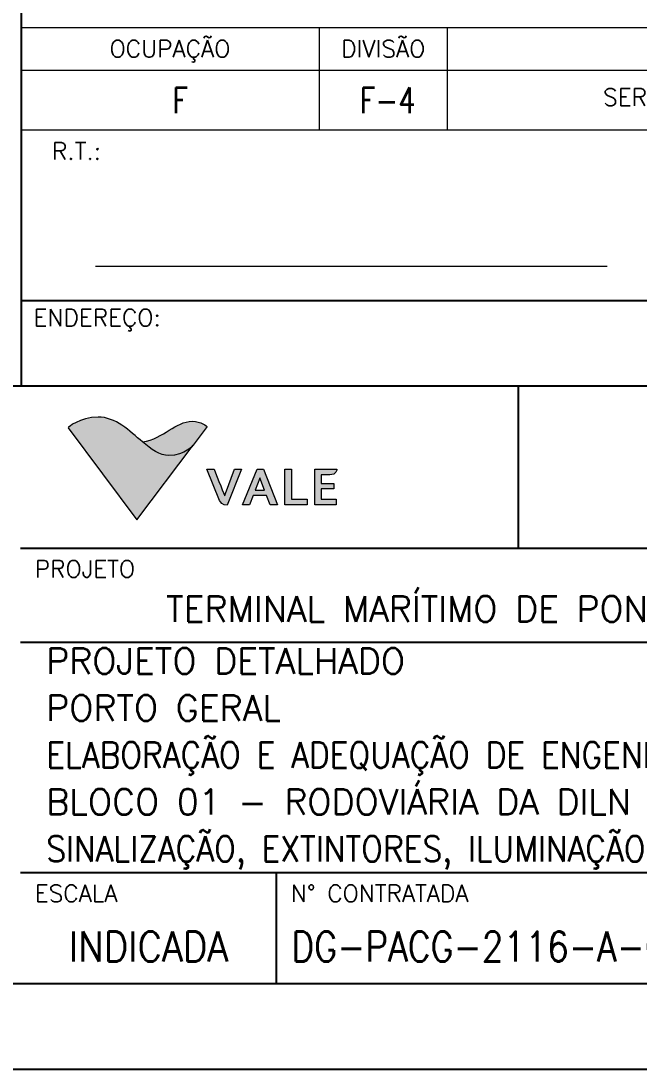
# Model space of a CAD drawing. Header units: metres. Extents: x 341 to 459, y 1341 to 1425.
# Drawn here: x 440.9 to 448.15, y 1341.04 to 1353.31 of the extents above; entities that cross this region are included whole.
import ezdxf
from ezdxf.enums import TextEntityAlignment as Align

# ---------------------------------------------------------------- set-up
doc = ezdxf.new("R2010")
doc.units = ezdxf.units.M
for name, color, linetype, lineweight in [('1 - P02', 2, 'Continuous', 20), ('2 - Textos', 7, 'Continuous', 20), ('GL2', 7, 'Continuous', 9), ('GR120', 4, 'Continuous', 30), ('GR80', 3, 'Continuous', 20)]:
    doc.layers.add(name, color=color, linetype=linetype, lineweight=lineweight)
for name, color, linetype in [('FORMATO', 7, 'Continuous'), ('FRL4', 4, 'Continuous'), ('FRL5', 5, 'Continuous'), ('FRL6', 6, 'Continuous'), ('FRL7', 7, 'Continuous'), ('FRR120', 5, 'Continuous'), ('FRR175', 1, 'Continuous'), ('FRR80', 3, 'Continuous')]:
    doc.layers.add(name, color=color, linetype=linetype)
doc.styles.add('R120', font='simplex.shx', dxfattribs={"height": 3})
doc.styles.add('R140', font='simplex.shx', dxfattribs={"height": 3.5})
doc.styles.add('R80', font='simplex.shx', dxfattribs={"height": 2})

# ---------------------------------------------------------------- blocks, each defined once
blk = doc.blocks.new('A0')
at = {"layer": 'FORMATO', "linetype": 'Continuous', "lineweight": 0, "true_color": 0x007e7a}
h = blk.add_hatch(color=136, dxfattribs=at)
edge = h.paths.add_edge_path()
edge.add_spline(control_points=[(1018.28, 73.44), (1019.31, 72.57), (1020.29, 71.85), (1021.36, 71.85), (1021.36, 71.85), (1023.31, 71.85), (1024.22, 73.07), (1024.22, 73.07), (1024.22, 73.07), (1024.22, 73.07), (1017.63, 64.31), (1017.63, 64.31), (1017.63, 64.31), (1017.63, 64.31), (1009.56, 75.11), (1009.56, 75.11), (1009.56, 75.11), (1009.56, 75.11), (1010.88, 76.36), (1013.07, 76.36), (1013.07, 76.36), (1015.14, 76.36), (1016.75, 74.74), (1018.28, 73.44)], knot_values=[0, 0, 0, 0, 0.166667, 0.166667, 0.166667, 0.166767, 0.333333, 0.333333, 0.333333, 0.333433, 0.5, 0.5, 0.5, 0.5001, 0.666667, 0.666667, 0.666667, 0.666767, 0.833333, 0.833333, 0.833333, 0.833433, 1, 1, 1, 1], degree=3, periodic=0)
at = {"layer": 'FORMATO', "linetype": 'Continuous', "lineweight": 0, "true_color": 0xedb111}
h = blk.add_hatch(color=40, dxfattribs=at)
edge = h.paths.add_edge_path()
edge.add_spline(control_points=[(1025.87, 75.24), (1025.87, 75.24), (1025.12, 75.86), (1024.12, 75.86), (1024.12, 75.86), (1022.11, 75.86), (1020.85, 73.85), (1018.28, 73.44), (1018.28, 73.44), (1019.31, 72.57), (1020.29, 71.85), (1021.36, 71.85), (1021.36, 71.85), (1023.31, 71.85), (1024.22, 73.07), (1024.22, 73.07), (1024.22, 73.07), (1024.22, 73.07), (1025.87, 75.24), (1025.87, 75.24)], knot_values=[0, 0, 0, 0, 0.2, 0.2, 0.2, 0.2001, 0.4, 0.4, 0.4, 0.4001, 0.6, 0.6, 0.6, 0.6001, 0.8, 0.8, 0.8, 0.8001, 1, 1, 1, 1], degree=3, periodic=0)
at = {"layer": 'FORMATO', "linetype": 'Continuous', "lineweight": 0, "true_color": 0x919191}
h = blk.add_hatch(color=252, dxfattribs=at)
edge = h.paths.add_edge_path()
edge.add_spline(control_points=[(1029.87, 70.24), (1029.87, 70.24), (1029.06, 70.24), (1029.06, 70.24), (1029.06, 70.24), (1029.06, 70.24), (1028.02, 67.41), (1028.02, 67.41), (1028.02, 67.41), (1027.95, 67.24), (1027.92, 67.13), (1027.92, 67.13), (1027.92, 67.13), (1027.92, 67.13), (1027.91, 67.13), (1027.91, 67.13), (1027.91, 67.13), (1027.91, 67.13), (1027.08, 69.21), (1026.66, 70.24), (1026.66, 70.24), (1026.66, 70.24), (1025.81, 70.24), (1025.81, 70.24), (1025.81, 70.24), (1025.81, 70.24), (1027.3, 66.6), (1027.3, 66.6), (1027.3, 66.6), (1027.39, 66.38), (1027.66, 66.03), (1028.19, 66.03), (1028.19, 66.03), (1028.19, 66.03), (1029.87, 70.24), (1029.87, 70.24)], knot_values=[0, 0, 0, 0, 0.111111, 0.111111, 0.111111, 0.111211, 0.222222, 0.222222, 0.222222, 0.222322, 0.333333, 0.333333, 0.333333, 0.333433, 0.444444, 0.444444, 0.444444, 0.444544, 0.555556, 0.555556, 0.555556, 0.555656, 0.666667, 0.666667, 0.666667, 0.666767, 0.777778, 0.777778, 0.777778, 0.777878, 0.888889, 0.888889, 0.888889, 0.888989, 1, 1, 1, 1], degree=3, periodic=0)
h = blk.add_hatch(color=252, dxfattribs=at)
edge = h.paths.add_edge_path()
edge.add_spline(control_points=[(1040.96, 66.09), (1040.96, 66.09), (1040.96, 66.75), (1040.96, 66.75), (1040.96, 66.75), (1040.96, 66.75), (1039.21, 66.75), (1039.21, 66.75), (1039.21, 66.75), (1039.21, 66.75), (1039.21, 67.93), (1039.21, 67.93), (1039.21, 67.93), (1039.21, 67.93), (1040.69, 67.93), (1040.69, 67.93), (1040.69, 67.93), (1040.69, 67.93), (1040.69, 68.56), (1040.69, 68.56), (1040.69, 68.56), (1040.69, 68.56), (1039.21, 68.56), (1039.21, 68.56), (1039.21, 68.56), (1039.21, 68.56), (1039.21, 69.58), (1039.21, 69.58), (1039.21, 69.58), (1039.21, 69.58), (1040.22, 69.58), (1040.22, 69.58), (1040.22, 69.58), (1041.01, 69.58), (1041.06, 70.24), (1041.06, 70.24), (1041.06, 70.24), (1041.06, 70.24), (1038.46, 70.24), (1038.46, 70.24), (1038.46, 70.24), (1038.46, 70.24), (1038.46, 66.09), (1038.46, 66.09), (1038.46, 66.09), (1038.46, 66.09), (1040.96, 66.09), (1040.96, 66.09)], knot_values=[0, 0, 0, 0, 0.083333, 0.083333, 0.083333, 0.083433, 0.166667, 0.166667, 0.166667, 0.166767, 0.25, 0.25, 0.25, 0.2501, 0.333333, 0.333333, 0.333333, 0.333433, 0.416667, 0.416667, 0.416667, 0.416767, 0.5, 0.5, 0.5, 0.5001, 0.583333, 0.583333, 0.583333, 0.583433, 0.666667, 0.666667, 0.666667, 0.666767, 0.75, 0.75, 0.75, 0.7501, 0.833333, 0.833333, 0.833333, 0.833433, 0.916667, 0.916667, 0.916667, 0.916767, 1, 1, 1, 1], degree=3, periodic=0)
edge = h.paths.add_edge_path()
edge.add_spline(control_points=[(1037.58, 66.09), (1037.58, 66.09), (1037.58, 66.75), (1037.58, 66.75), (1037.58, 66.75), (1037.58, 66.75), (1035.74, 66.75), (1035.74, 66.75), (1035.74, 66.75), (1035.74, 66.75), (1035.74, 70.24), (1035.74, 70.24), (1035.74, 70.24), (1035.74, 70.24), (1034.98, 70.24), (1034.98, 70.24), (1034.98, 70.24), (1034.98, 70.24), (1034.98, 66.09), (1034.98, 66.09), (1034.98, 66.09), (1034.98, 66.09), (1037.58, 66.09), (1037.58, 66.09)], knot_values=[0, 0, 0, 0, 0.166667, 0.166667, 0.166667, 0.166767, 0.333333, 0.333333, 0.333333, 0.333433, 0.5, 0.5, 0.5, 0.5001, 0.666667, 0.666667, 0.666667, 0.666767, 0.833333, 0.833333, 0.833333, 0.833433, 1, 1, 1, 1], degree=3, periodic=0)
edge = h.paths.add_edge_path()
edge.add_spline(control_points=[(1034.09, 66.09), (1034.09, 66.09), (1032.45, 70.24), (1032.45, 70.24), (1032.45, 70.24), (1032.45, 70.24), (1031.73, 70.24), (1031.73, 70.24), (1031.73, 70.24), (1031.73, 70.24), (1030.01, 66.09), (1030.01, 66.09), (1030.01, 66.09), (1030.01, 66.09), (1030.82, 66.09), (1030.82, 66.09), (1030.82, 66.09), (1030.82, 66.09), (1031.24, 67.15), (1031.24, 67.15), (1031.24, 67.15), (1031.24, 67.15), (1032.83, 67.15), (1032.83, 67.15), (1032.83, 67.15), (1032.83, 67.15), (1033.25, 66.09), (1033.25, 66.09), (1033.25, 66.09), (1033.25, 66.09), (1034.09, 66.09), (1034.09, 66.09)], knot_values=[0, 0, 0, 0, 0.125, 0.125, 0.125, 0.1251, 0.25, 0.25, 0.25, 0.2501, 0.375, 0.375, 0.375, 0.3751, 0.5, 0.5, 0.5, 0.5001, 0.625, 0.625, 0.625, 0.6251, 0.75, 0.75, 0.75, 0.7501, 0.875, 0.875, 0.875, 0.8751, 1, 1, 1, 1], degree=3, periodic=0)
edge = h.paths.add_edge_path(flags=16)
edge.add_spline(control_points=[(1032.59, 67.8), (1032.59, 67.8), (1031.5, 67.8), (1031.5, 67.8), (1031.5, 67.8), (1031.5, 67.8), (1032.04, 69.2), (1032.04, 69.2), (1032.04, 69.2), (1032.04, 69.2), (1032.05, 69.22), (1032.05, 69.22), (1032.05, 69.22), (1032.05, 69.22), (1032.59, 67.8), (1032.59, 67.8)], knot_values=[0, 0, 0, 0, 0.25, 0.25, 0.25, 0.2501, 0.5, 0.5, 0.5, 0.5001, 0.75, 0.75, 0.75, 0.7501, 1, 1, 1, 1], degree=3, periodic=0)
at = {"layer": 'FORMATO', "color": 136, "lineweight": 0, "true_color": 0x007e7a}
blk.add_open_spline([(1018.28, 73.44), (1019.31, 72.57), (1020.29, 71.85), (1021.36, 71.85), (1021.36, 71.85), (1023.31, 71.85), (1024.22, 73.07), (1024.22, 73.07), (1024.22, 73.07), (1024.22, 73.07), (1017.63, 64.31), (1017.63, 64.31), (1017.63, 64.31), (1017.63, 64.31), (1009.56, 75.11), (1009.56, 75.11), (1009.56, 75.11), (1009.56, 75.11), (1010.88, 76.36), (1013.07, 76.36), (1013.07, 76.36), (1015.14, 76.36), (1016.75, 74.74), (1018.28, 73.44)], degree=3, knots=[0, 0, 0, 0, 0.166667, 0.166667, 0.166667, 0.166667, 0.333333, 0.333333, 0.333333, 0.333333, 0.5, 0.5, 0.5, 0.5, 0.666667, 0.666667, 0.666667, 0.666667, 0.833333, 0.833333, 0.833333, 0.833333, 1, 1, 1, 1], dxfattribs=at)
at = {"layer": 'FORMATO', "color": 40, "lineweight": 0, "true_color": 0xedb111}
blk.add_open_spline([(1025.87, 75.24), (1025.87, 75.24), (1025.12, 75.86), (1024.12, 75.86), (1024.12, 75.86), (1022.11, 75.86), (1020.85, 73.85), (1018.28, 73.44), (1018.28, 73.44), (1019.31, 72.57), (1020.29, 71.85), (1021.36, 71.85), (1021.36, 71.85), (1023.31, 71.85), (1024.22, 73.07), (1024.22, 73.07), (1024.22, 73.07), (1024.22, 73.07), (1025.87, 75.24), (1025.87, 75.24)], degree=3, knots=[0, 0, 0, 0, 0.2, 0.2, 0.2, 0.2, 0.4, 0.4, 0.4, 0.4, 0.6, 0.6, 0.6, 0.6, 0.8, 0.8, 0.8, 0.8, 1, 1, 1, 1], dxfattribs=at)
at = {"layer": 'FORMATO', "color": 252, "lineweight": 0, "true_color": 0x919191}
for points, knots in [([(1029.87, 70.24), (1029.87, 70.24), (1029.06, 70.24), (1029.06, 70.24), (1029.06, 70.24), (1029.06, 70.24), (1028.02, 67.41), (1028.02, 67.41), (1028.02, 67.41), (1027.95, 67.24), (1027.92, 67.13), (1027.92, 67.13), (1027.92, 67.13), (1027.92, 67.13), (1027.91, 67.13), (1027.91, 67.13), (1027.91, 67.13), (1027.91, 67.13), (1027.08, 69.21), (1026.66, 70.24), (1026.66, 70.24), (1026.66, 70.24), (1025.81, 70.24), (1025.81, 70.24), (1025.81, 70.24), (1025.81, 70.24), (1027.3, 66.6), (1027.3, 66.6), (1027.3, 66.6), (1027.39, 66.38), (1027.66, 66.03), (1028.19, 66.03), (1028.19, 66.03), (1028.19, 66.03), (1029.87, 70.24), (1029.87, 70.24)], [0, 0, 0, 0, 0.111111, 0.111111, 0.111111, 0.111111, 0.222222, 0.222222, 0.222222, 0.222222, 0.333333, 0.333333, 0.333333, 0.333333, 0.444444, 0.444444, 0.444444, 0.444444, 0.555556, 0.555556, 0.555556, 0.555556, 0.666667, 0.666667, 0.666667, 0.666667, 0.777778, 0.777778, 0.777778, 0.777778, 0.888889, 0.888889, 0.888889, 0.888889, 1, 1, 1, 1]), ([(1034.09, 66.09), (1034.09, 66.09), (1032.45, 70.24), (1032.45, 70.24), (1032.45, 70.24), (1032.45, 70.24), (1031.73, 70.24), (1031.73, 70.24), (1031.73, 70.24), (1031.73, 70.24), (1030.01, 66.09), (1030.01, 66.09), (1030.01, 66.09), (1030.01, 66.09), (1030.82, 66.09), (1030.82, 66.09), (1030.82, 66.09), (1030.82, 66.09), (1031.24, 67.15), (1031.24, 67.15), (1031.24, 67.15), (1031.24, 67.15), (1032.83, 67.15), (1032.83, 67.15), (1032.83, 67.15), (1032.83, 67.15), (1033.25, 66.09), (1033.25, 66.09), (1033.25, 66.09), (1033.25, 66.09), (1034.09, 66.09), (1034.09, 66.09)], [0, 0, 0, 0, 0.125, 0.125, 0.125, 0.125, 0.25, 0.25, 0.25, 0.25, 0.375, 0.375, 0.375, 0.375, 0.5, 0.5, 0.5, 0.5, 0.625, 0.625, 0.625, 0.625, 0.75, 0.75, 0.75, 0.75, 0.875, 0.875, 0.875, 0.875, 1, 1, 1, 1]), ([(1037.58, 66.09), (1037.58, 66.09), (1037.58, 66.75), (1037.58, 66.75), (1037.58, 66.75), (1037.58, 66.75), (1035.74, 66.75), (1035.74, 66.75), (1035.74, 66.75), (1035.74, 66.75), (1035.74, 70.24), (1035.74, 70.24), (1035.74, 70.24), (1035.74, 70.24), (1034.98, 70.24), (1034.98, 70.24), (1034.98, 70.24), (1034.98, 70.24), (1034.98, 66.09), (1034.98, 66.09), (1034.98, 66.09), (1034.98, 66.09), (1037.58, 66.09), (1037.58, 66.09)], [0, 0, 0, 0, 0.166667, 0.166667, 0.166667, 0.166667, 0.333333, 0.333333, 0.333333, 0.333333, 0.5, 0.5, 0.5, 0.5, 0.666667, 0.666667, 0.666667, 0.666667, 0.833333, 0.833333, 0.833333, 0.833333, 1, 1, 1, 1]), ([(1040.96, 66.09), (1040.96, 66.09), (1040.96, 66.75), (1040.96, 66.75), (1040.96, 66.75), (1040.96, 66.75), (1039.21, 66.75), (1039.21, 66.75), (1039.21, 66.75), (1039.21, 66.75), (1039.21, 67.93), (1039.21, 67.93), (1039.21, 67.93), (1039.21, 67.93), (1040.69, 67.93), (1040.69, 67.93), (1040.69, 67.93), (1040.69, 67.93), (1040.69, 68.56), (1040.69, 68.56), (1040.69, 68.56), (1040.69, 68.56), (1039.21, 68.56), (1039.21, 68.56), (1039.21, 68.56), (1039.21, 68.56), (1039.21, 69.58), (1039.21, 69.58), (1039.21, 69.58), (1039.21, 69.58), (1040.22, 69.58), (1040.22, 69.58), (1040.22, 69.58), (1041.01, 69.58), (1041.06, 70.24), (1041.06, 70.24), (1041.06, 70.24), (1041.06, 70.24), (1038.46, 70.24), (1038.46, 70.24), (1038.46, 70.24), (1038.46, 70.24), (1038.46, 66.09), (1038.46, 66.09), (1038.46, 66.09), (1038.46, 66.09), (1040.96, 66.09), (1040.96, 66.09)], [0, 0, 0, 0, 0.083333, 0.083333, 0.083333, 0.083333, 0.166667, 0.166667, 0.166667, 0.166667, 0.25, 0.25, 0.25, 0.25, 0.333333, 0.333333, 0.333333, 0.333333, 0.416667, 0.416667, 0.416667, 0.416667, 0.5, 0.5, 0.5, 0.5, 0.583333, 0.583333, 0.583333, 0.583333, 0.666667, 0.666667, 0.666667, 0.666667, 0.75, 0.75, 0.75, 0.75, 0.833333, 0.833333, 0.833333, 0.833333, 0.916667, 0.916667, 0.916667, 0.916667, 1, 1, 1, 1]), ([(1032.59, 67.8), (1032.59, 67.8), (1031.5, 67.8), (1031.5, 67.8), (1031.5, 67.8), (1031.5, 67.8), (1032.04, 69.2), (1032.04, 69.2), (1032.04, 69.2), (1032.04, 69.2), (1032.05, 69.22), (1032.05, 69.22), (1032.05, 69.22), (1032.05, 69.22), (1032.59, 67.8), (1032.59, 67.8)], [0, 0, 0, 0, 0.25, 0.25, 0.25, 0.25, 0.5, 0.5, 0.5, 0.5, 0.75, 0.75, 0.75, 0.75, 1, 1, 1, 1])]:
    blk.add_open_spline(points, degree=3, knots=knots, dxfattribs=at)
at = {"layer": 'FRL4', "linetype": 'Continuous'}
for p, q in [((1062.33, 61), (1062.33, 80)), ((1034, 10), (1034, 23))]:
    blk.add_line(p, q, dxfattribs=at)
at = {"layer": 'FRL5'}
for p, q in [((25, 80), (1179, 80)), ((1004, 80), (1179, 80)), ((1004, 61), (1179, 61)), ((1004, 50), (1179, 50)), ((1004, 23), (1179, 23))]:
    blk.add_line(p, q, dxfattribs=at)
at = {"layer": 'FRL6', "linetype": 'Continuous'}
blk.add_line((25, 10), (1179, 10), dxfattribs=at)
at = {"layer": 'FRL7', "linetype": 'Continuous'}
blk.add_line((0, 0), (1189, 0), dxfattribs=at)
at = {"layer": 'FRR120', "style": 'R120'}
for tag, p in [('FASE_DO_PROJETO', (1007, 46.29)), ('ÁREA_E/OU_SUBÁREA', (1007, 40.79)), ('TÍTULO_DO_DESENHO', (1007, 35.29)), ('SUBTÍTULO_1_DO_DESENHO', (1007, 29.79)), ('SUBTÍTULO_2_DO_DESENHO', (1007, 24.29))]:
    blk.add_attdef(tag, p, '', height=3, dxfattribs=at)
at = {"layer": 'FRR120', "style": 'R140', "width": 0.91}
for tag, p in [('NÚMERO_DA_CONTRATADA', (1035.72, 12.6)), ('NUMERO_VALE', (1100.89, 12.51))]:
    blk.add_attdef(tag, p, '', height=3.5, dxfattribs=at)
for tag, p in [('ESCALA', (1019, 14.35)), ('REVISÃO', (1171.5, 14.59))]:
    blk.add_attdef(tag, text='', height=3.5, dxfattribs=at).set_placement(p, align=Align.MIDDLE)
at = {"layer": 'FRR175', "style": 'R120'}
for tag, p in [('CLASSIFICAÇÃO', (1159.83, 67.73)), ('PROJETO', (1064.31, 53.89)), ('N_PROJ_SE', (1141.5, 53.89)), ('N_CONTRATO', (1144.87, 47.4))]:
    blk.add_attdef(tag, text='', height=3, dxfattribs=at).set_placement(p, align=Align.MIDDLE_CENTER)
at = {"layer": 'FRR80', "style": 'R80'}
for s, p in [('PROJETO', (1005.66, 57.57)), ('ESCALA', (1005.66, 19.57)), ('N%%D CONTRATADA', (1035.66, 19.57))]:
    blk.add_text(s, height=2, dxfattribs=at).set_placement(p)
for p in [(840.61, 76.08), (840.61, 70.38), (840.61, 64.68), (840.61, 58.98), (840.61, 53.28), (840.61, 47.58), (840.61, 41.88), (840.61, 36.18)]:
    blk.add_attdef('DESCRIÇÃO_DA_REVISÃO', p, '', height=2, dxfattribs=at)
for tag, p in [('8A_REV', (824, 77.07)), ('EMIS.', (834, 77.07)), ('PROJ.', (933.09, 77.07)), ('DES.', (945.15, 77.07)), ('VER.', (957.04, 77.07)), ('APR.', (969.19, 77.07)), ('AUT.', (981.1, 77.07)), ('7A_REV', (824, 71.37)), ('EMIS.', (834, 71.37)), ('PROJ.', (933.09, 71.37)), ('DES.', (945.15, 71.37)), ('VER.', (957.04, 71.37)), ('APR.', (969.19, 71.37)), ('AUT.', (981.1, 71.37)), ('6A_REV', (824, 65.67)), ('EMIS.', (834, 65.67)), ('PROJ.', (933.09, 65.67)), ('DES.', (945.15, 65.67)), ('VER.', (957.04, 65.67)), ('APR.', (969.19, 65.67)), ('AUT.', (981.1, 65.67)), ('5A_REV', (824, 59.97)), ('EMIS.', (834, 59.97)), ('PROJ.', (933.09, 59.97)), ('DES.', (945.15, 59.97)), ('VER.', (957.04, 59.97)), ('APR.', (969.19, 59.97)), ('AUT.', (981.1, 59.97)), ('4A_REV', (824, 54.27)), ('EMIS.', (834, 54.27)), ('PROJ.', (933.09, 54.27)), ('DES.', (945.15, 54.27)), ('VER.', (957.04, 54.27)), ('APR.', (969.19, 54.27)), ('AUT.', (981.1, 54.27)), ('3A_REV', (824, 48.57)), ('EMIS.', (834, 48.57)), ('PROJ.', (933.09, 48.57)), ('DES.', (945.15, 48.57)), ('VER.', (957.04, 48.57)), ('APR.', (969.19, 48.57)), ('AUT.', (981.1, 48.57)), ('2A_REV', (824, 42.87)), ('EMIS.', (834, 42.87)), ('PROJ.', (933.09, 42.87)), ('DES.', (945.15, 42.87)), ('VER.', (957.04, 42.87)), ('APR.', (969.19, 42.87)), ('AUT.', (981.1, 42.87)), ('1a_REV', (824, 37.17)), ('EMIS.', (834, 37.17)), ('PROJ.', (933.09, 37.17)), ('DES.', (945.15, 37.17)), ('VER.', (957.04, 37.17)), ('APR.', (969.19, 37.17)), ('AUT.', (981.1, 37.17))]:
    blk.add_attdef(tag, text='', height=2, dxfattribs=at).set_placement(p, align=Align.MIDDLE)
at = {"layer": 'FRR80', "style": 'R80', "width": 0.85}
for p in [(995.53, 76.9), (995.53, 71.2), (995.53, 65.5), (995.53, 59.8), (995.53, 54.1), (995.53, 48.4), (995.53, 42.7), (995.53, 37)]:
    blk.add_attdef('DATA', text='', height=2, dxfattribs=at).set_placement(p, align=Align.MIDDLE)

msp = doc.modelspace()

# ---------------------------------------------------------------- linework, layer by layer
for p, q in [((440.907, 1409.494), (440.907, 1349.039)), ((440.907, 1350.039), (458.399, 1350.039))]:
    msp.add_line(p, q)
at = {"layer": '1 - P02'}
msp.add_line((447.775, 1350.439), (441.776, 1350.439), dxfattribs=at)
at = {"layer": 'GL2'}
for p, q in [((440.907, 1353.238), (458.396, 1353.238)), ((444.399, 1353.238), (444.399, 1352.039)), ((445.899, 1353.238), (445.899, 1352.039)), ((440.907, 1352.738), (458.396, 1352.738)), ((440.907, 1352.039), (458.4, 1352.039))]:
    msp.add_line(p, q, dxfattribs=at)

# ---------------------------------------------------------------- block references
ref = msp.add_blockref('A0', (340.5, 1341.039), dxfattribs=dict(xscale=0.09999999999999994, yscale=0.09999999999999994, zscale=0.09999999999999994))
ref.add_attrib('PROJETO', 'TERMINAL MARÍTIMO DE PONTA DA MADEIRA', dxfattribs={"layer": 'FRR175', "height": 0.3, "style": 'R120'}).set_placement((446.931, 1346.428), align=Align.MIDDLE_CENTER)
ref.add_attrib('FASE_DO_PROJETO', 'PROJETO DETALHADO', (441.2, 1345.668), dxfattribs={"layer": 'FRR120', "height": 0.3, "style": 'R120'})
ref.add_attrib('ÁREA_E/OU_SUBÁREA', 'PORTO GERAL', (441.2, 1345.118), dxfattribs={"layer": 'FRR120', "height": 0.3, "style": 'R120'})
ref.add_attrib('TÍTULO_DO_DESENHO', 'ELABORAÇÃO E ADEQUAÇÃO DE ENGENHARIA DOS SISTEMAS DE SPCI DO TMPM', (441.2, 1344.568), dxfattribs={"layer": 'FRR120', "height": 0.3, "style": 'R120', "width": 0.9})
ref.add_attrib('SUBTÍTULO_1_DO_DESENHO', 'BLOCO 01 - RODOVIÁRIA DA DILN', (441.2, 1344.018), dxfattribs={"layer": 'FRR120', "height": 0.3, "style": 'R120'})
ref.add_attrib('SUBTÍTULO_2_DO_DESENHO', 'SINALIZAÇÃO, EXTINTORES, ILUMINAÇÃO, SAÍDA DE EMERGÊNCIA E HIDRANTES', (441.2, 1343.468), dxfattribs={"layer": 'FRR120', "height": 0.3, "style": 'R120', "width": 0.9})
ref.add_attrib('ESCALA', 'INDICADA', dxfattribs={"layer": 'FRR120', "height": 0.35, "style": 'R140', "width": 0.91}).set_placement((442.4, 1342.473), align=Align.MIDDLE)
ref.add_attrib('NÚMERO_DA_CONTRATADA', 'DG-PACG-2116-A-006777', (444.073, 1342.298), dxfattribs={"layer": 'FRR120', "height": 0.35, "style": 'R140', "width": 0.85})

# ---------------------------------------------------------------- texts
at = {"layer": '2 - Textos', "color": 3, "style": 'R80'}
msp.add_text('R.T.:', height=0.2, dxfattribs=at).set_placement((441.268, 1351.789), align=Align.MIDDLE_LEFT)
msp.add_text('ENDEREÇO:', height=0.2, dxfattribs=at).set_placement((441.051, 1349.939), align=Align.TOP_LEFT)
at = {"layer": 'GR120', "style": 'R80', "width": 0.8}
for s, p in [('F', (442.677, 1352.234)), ('F-4', (444.872, 1352.234))]:
    msp.add_text(s, height=0.3, rotation=360, dxfattribs=at).set_placement(p)
at = {"layer": 'GR80', "style": 'R80'}
for s, p in [('OCUPAÇÃO', (442.65, 1352.988)), ('DIVISÃO', (445.149, 1352.988))]:
    msp.add_text(s, height=0.1999, dxfattribs=at).set_placement(p, align=Align.MIDDLE_CENTER)
msp.add_text('SERVIÇO PROFISSIONAL', height=0.2, rotation=360, dxfattribs=at).set_placement((447.726, 1352.321))

doc.saveas('drawing.dxf')
